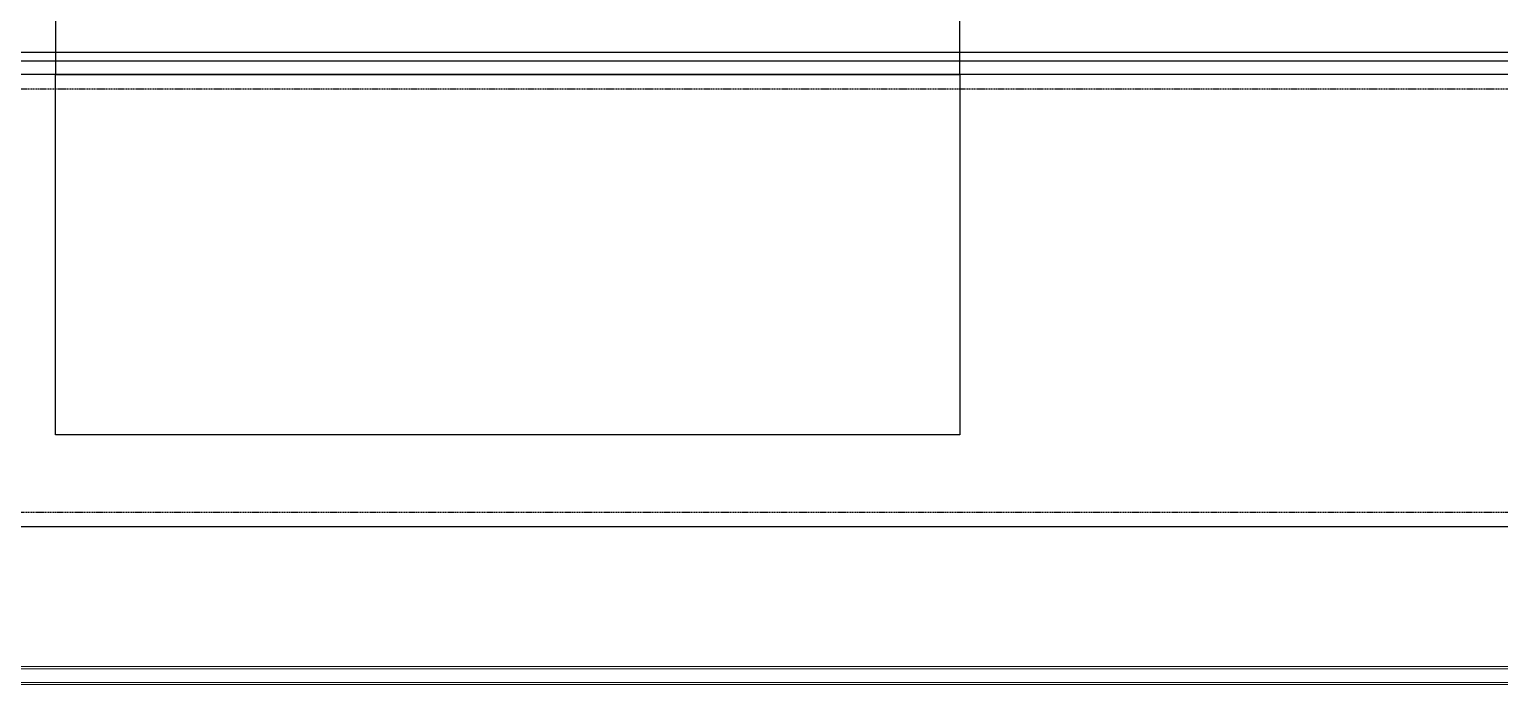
# Model space of a CAD drawing. Header units: millimetres. Extents: x 7297 to 60227, y -7497 to 19324.
# Drawn here: x 54577.4 to 54902.5, y 256.5 to 401.5 of the extents above; entities that cross this region are included whole.
import ezdxf

# ---------------------------------------------------------------- set-up
doc = ezdxf.new("R2010")
doc.units = ezdxf.units.MM
doc.linetypes.add('HIDDEN', pattern=[0.375, 0.25, -0.125])
doc.layers.add('NS_AL_PANEL', color=32, linetype='Continuous', lineweight=9)
for name, color, linetype in [('NS_COL_CYAN', 4, 'Continuous'), ('NS_COL_RED', 1, 'Continuous'), ('NS_FRAME', 253, 'Continuous')]:
    doc.layers.add(name, color=color, linetype=linetype)

# ---------------------------------------------------------------- blocks, each defined once
blk = doc.blocks.new('*U248')
blk.add_lwpolyline([(0, 0), (100.0000000000436, 0), (100.0000000000436, 1161.992852648716), (0, 1161.992852648716)], close=True)
at = {"linetype": 'HIDDEN'}
blk.add_lwpolyline([(3.199999999999818, 0), (96.80000000004381, 0), (96.80000000004381, 1161.992852648716), (3.199999999999818, 1161.992852648716)], close=True, dxfattribs=at)

msp = doc.modelspace()

# ---------------------------------------------------------------- linework, layer by layer
at = {"layer": 'NS_AL_PANEL'}
for p, q in [((55671.12574025513, 260.5338017129425), (54407.13288760682, 260.533801712797)), ((55674.62574025193, 257.0338017130007), (54403.63288761014, 257.0338017131462)), ((55671.62574025193, 260.0338017128843), (54406.63288761008, 260.0338017131753)), ((54403.13288761008, 256.5338017130589), (55675.12574025193, 256.5338017130589))]:
    msp.add_line(p, q, dxfattribs=at)
at = {"layer": 'NS_COL_CYAN'}
msp.add_lwpolyline([(55672.2257402554, 394.5338058532243), (54406.13288760676, 394.5338058532243), (54406.13288760676, 371.5338017132917), (54404.13288760676, 371.5338017132917), (54404.13288760676, 396.5338058532243), (55674.2257402554, 396.5338058532243)], dxfattribs=at)
at = {"layer": 'NS_COL_RED'}
for points in [[(54783.13288760665, 396.5338058532243), (54783.13288760665, 406.5338017132917), (54583.13288760665, 406.5338017132917), (54583.13288760665, 396.5338058532243)], [(54583.13288760665, 396.5338058532243), (54583.13288760665, 391.5338017132626), (54783.13288760665, 391.5338017132626), (54783.13288760665, 396.5338058532243)]]:
    msp.add_lwpolyline(points, dxfattribs=at)
at = {"layer": 'NS_COL_RED', "elevation": -1.139647464486284e-08}
msp.add_lwpolyline([(54783.13288760665, 311.8266949319541), (54583.13288760665, 311.8266949319541), (54583.13288760665, 391.5338017132626), (54783.13288760665, 391.5338017132626)], close=True, dxfattribs=at)

# ---------------------------------------------------------------- block references
at = {"layer": 'NS_FRAME', "rotation": 90}
msp.add_blockref('*U248', (55620.12574025537, 291.533801713088, 6.157259466295138e-09), dxfattribs=at)

doc.saveas('drawing.dxf')
